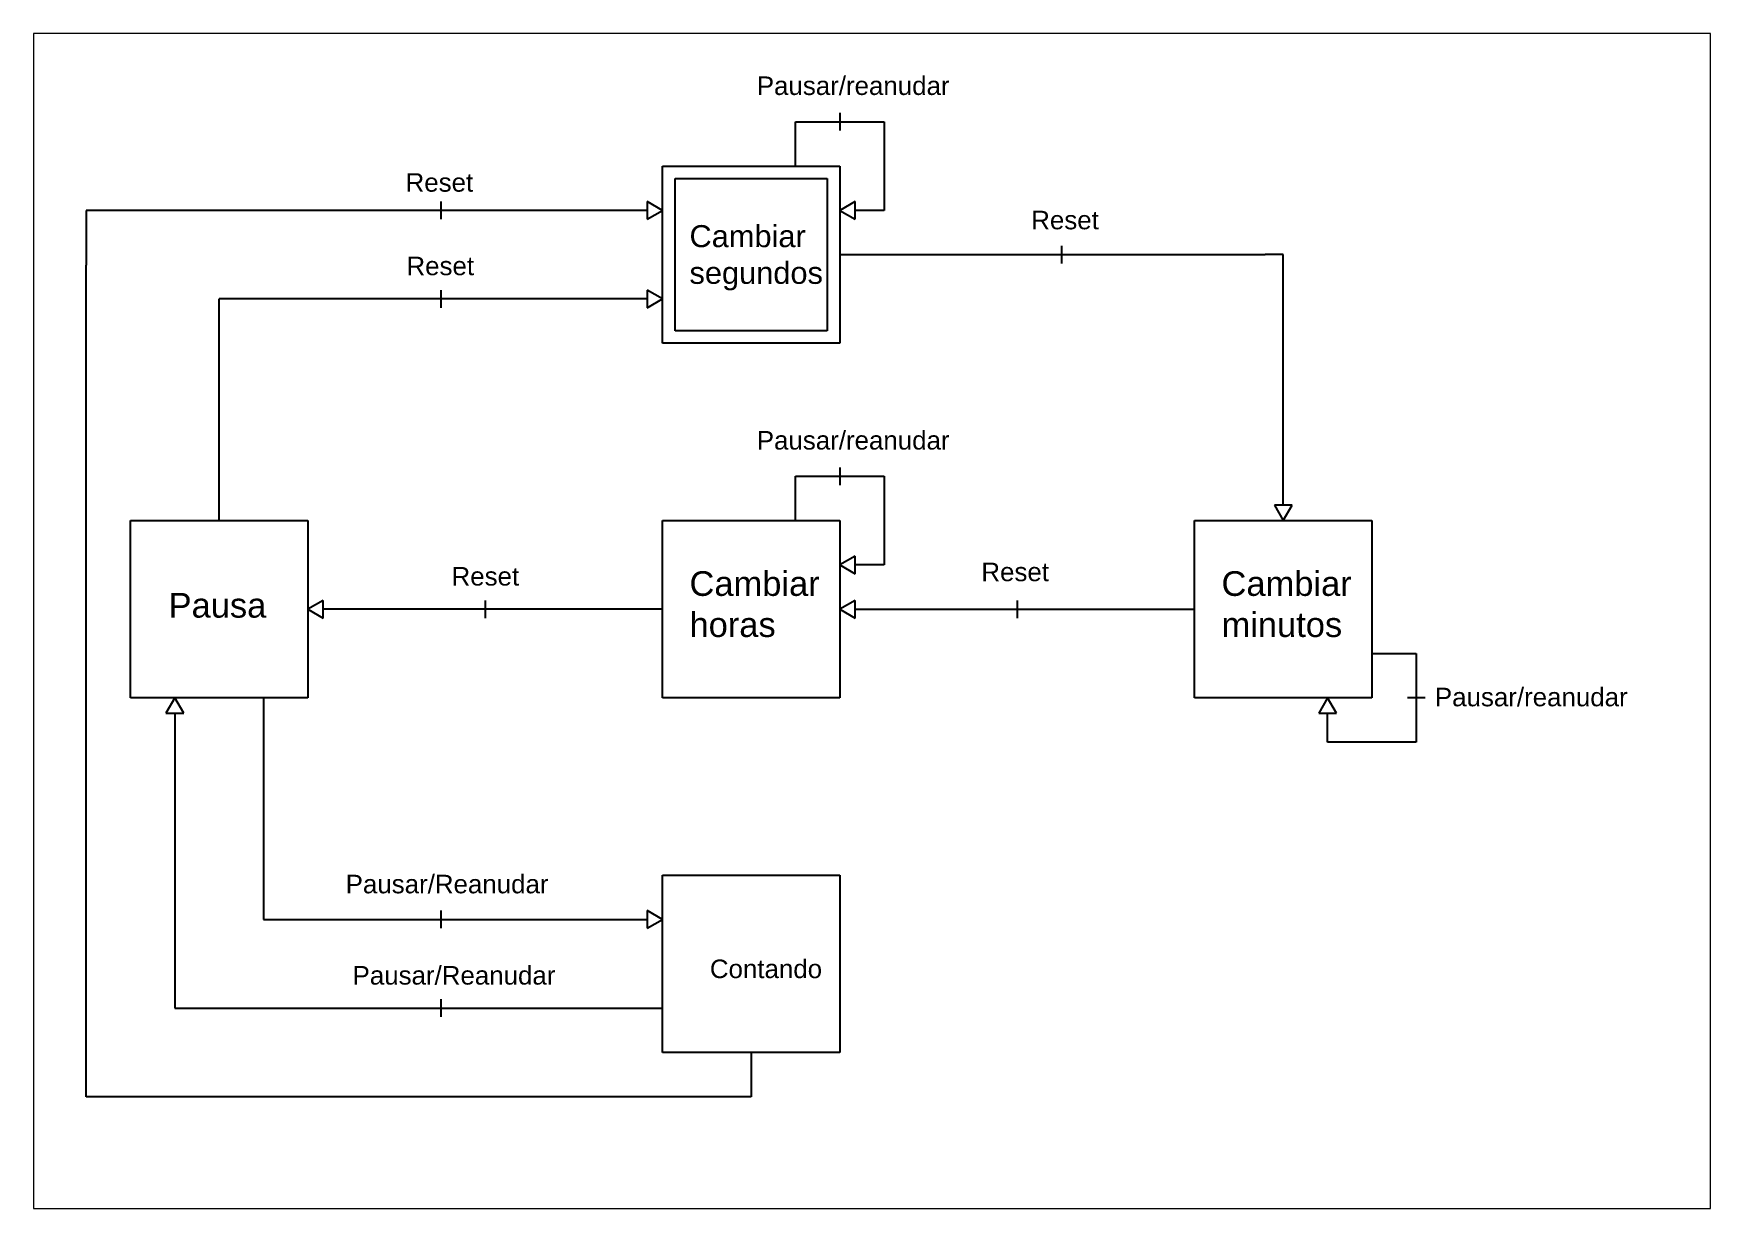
# Paper-space layout 'Temporizador' of a CAD drawing. Header units: millimetres. Extents: x 29 to 262, y 20 to 183.
# The model-space entities are those that its viewports show. They can reach past a viewport. Long polylines and large blocks are cut down to what shows.
import ezdxf

# ---------------------------------------------------------------- set-up
doc = ezdxf.new("R2010")
doc.units = ezdxf.units.MM
doc.styles.get("Standard").update_dxf_attribs({"font": 'arial.ttf'})

msp = doc.modelspace()

# ---------------------------------------------------------------- linework, layer by layer
for p, q in [((23918.8, 3090.7), (23918.8, 3340.7)), ((23918.8, 3340.7), (24168.8, 3340.7)), ((24168.8, 3390.7), (24168.8, 3290.7)), ((24168.8, 3340.7), (24418.8, 3340.7)), ((24418.8, 3340.7), (24418.8, 2840.7)), ((23168.8, 3090.7), (24168.8, 3090.7)), ((23168.8, 2090.7), (23168.8, 3090.7)), ((24168.8, 3090.7), (24168.8, 2090.7)), ((23239.5, 2161.4), (23239.5, 3020)), ((23239.5, 3020), (24098.1, 3020)), ((24098.1, 3020), (24098.1, 2161.4)), ((23082.2, 2840.7), (19918.8, 2840.7)), ((19918.8, 2840.7), (19918.8, 2531.2)), ((21918.8, 2890.7), (21918.8, 2790.7)), ((23082.2, 2890.7), (23082.2, 2790.7)), ((23168.8, 2840.7), (23082.2, 2890.7)), ((23082.2, 2790.7), (23168.8, 2840.7)), ((24255.4, 2890.7), (24168.8, 2840.7)), ((24168.8, 2840.7), (24255.4, 2790.7)), ((24255.4, 2790.7), (24255.4, 2890.7)), ((24418.8, 2840.7), (24255.4, 2840.7)), ((24168.8, 2590.7), (26567.8, 2590.7)), ((25418.8, 2640.7), (25418.8, 2540.7)), ((26668.8, 2590.7), (26567.8, 2590.7)), ((26668.8, 1177.3), (26668.8, 2590.7)), ((19918.8, -2159.3), (19918.8, 2531.2)), ((21918.8, 2390.7), (21918.8, 2290.7)), ((23082.2, 2390.7), (23082.2, 2290.7)), ((23168.8, 2340.7), (23082.2, 2390.7)), ((23082.2, 2340.7), (20668.8, 2340.7)), ((20668.8, 1090.7), (20668.8, 2340.7)), ((23082.2, 2290.7), (23168.8, 2340.7)), ((24168.8, 2090.7), (23168.8, 2090.7)), ((24098.1, 2161.4), (23239.5, 2161.4)), ((23918.8, 1090.7), (23918.8, 1340.7)), ((23918.8, 1340.7), (24168.8, 1340.7)), ((24168.8, 1390.7), (24168.8, 1290.7)), ((24168.8, 1340.7), (24418.8, 1340.7)), ((24418.8, 1340.7), (24418.8, 840.7)), ((26718.8, 1177.3), (26618.8, 1177.3)), ((26618.8, 1177.3), (26668.8, 1090.7)), ((26668.8, 1090.7), (26718.8, 1177.3)), ((20168.8, 1090.7), (21168.8, 1090.7)), ((20168.8, 90.7), (20168.8, 1090.7)), ((21168.8, 1090.7), (21168.8, 90.7)), ((23168.8, 1090.7), (24168.8, 1090.7)), ((23168.8, 90.7), (23168.8, 1090.7)), ((24168.8, 1090.7), (24168.8, 90.7)), ((26168.8, 1090.7), (27168.8, 1090.7)), ((26168.8, 90.7), (26168.8, 1090.7)), ((27168.8, 1090.7), (27168.8, 90.7)), ((24255.4, 890.7), (24168.8, 840.7)), ((24255.4, 790.7), (24255.4, 890.7)), ((24168.8, 840.7), (24255.4, 790.7)), ((24418.8, 840.7), (24255.4, 840.7)), ((21255.4, 640.7), (21168.8, 590.7)), ((21168.8, 590.7), (21255.4, 540.7)), ((21255.4, 540.7), (21255.4, 640.7)), ((23168.8, 590.7), (21255.4, 590.7)), ((22168.8, 640.7), (22168.8, 540.7)), ((24255.4, 640.7), (24168.8, 590.7)), ((24168.8, 590.7), (24255.4, 540.7)), ((24255.4, 540.7), (24255.4, 640.7)), ((24255.4, 590.7), (26168.8, 590.7)), ((25168.8, 640.7), (25168.8, 540.7)), ((27168.8, 340.7), (27418.8, 340.7)), ((27418.8, 340.7), (27418.8, 90.7)), ((21168.8, 90.7), (20168.8, 90.7)), ((20418.8, 90.7), (20368.8, 4.1)), ((20368.8, 4.1), (20468.8, 4.1)), ((20468.8, 4.1), (20418.8, 90.7)), ((20418.8, 4.1), (20418.8, -1659.3)), ((20918.8, 90.7), (20918.8, -1159.3)), ((24168.8, 90.7), (23168.8, 90.7)), ((27168.8, 90.7), (26168.8, 90.7)), ((26918.8, 90.7), (26868.8, 4.1)), ((26868.8, 4.1), (26968.8, 4.1)), ((26968.8, 4.1), (26918.8, 90.7)), ((26918.8, -159.3), (26918.8, 4.1)), ((27468.8, 90.7), (27368.8, 90.7)), ((27418.8, 90.7), (27418.8, -159.3)), ((27418.8, -159.3), (26918.8, -159.3)), ((23168.8, -909.3), (24168.8, -909.3)), ((23168.8, -1909.3), (23168.8, -909.3)), ((24168.8, -909.3), (24168.8, -1909.3)), ((21918.8, -1109.3), (21918.8, -1209.3)), ((23082.2, -1109.3), (23082.2, -1209.3)), ((23168.8, -1159.3), (23082.2, -1109.3)), ((20918.8, -1159.3), (23082.2, -1159.3)), ((23082.2, -1209.3), (23168.8, -1159.3)), ((20418.8, -1659.3), (20668.8, -1659.3)), ((20668.8, -1659.3), (23168.8, -1659.3)), ((21918.8, -1609.3), (21918.8, -1709.3)), ((24168.8, -1909.3), (23168.8, -1909.3)), ((23668.8, -1909.3), (23668.8, -2159.3)), ((23668.8, -2159.3), (19918.8, -2159.3))]:
    msp.add_line(p, q)

# ---------------------------------------------------------------- texts
at = {"attachment_point": 1}
for s, width, gutter_width, insert, char_height in [('Pausar/reanudar', 538.986, 261.2, (23700.5, 3595.9), 104.463), ('Reset', 538.986, 261.2, (21720.1, 3050.3), 104.46), ('Reset', 538.986, 261.2, (25248, 2838.2), 104.46), ('Cambiar\\Psegundos', 640.812, 310.5, (23321, 2757.2), 124.2), ('Reset', 538.986, 261.2, (21725, 2579.3), 104.46), ('Pausar/reanudar', 538.986, 261.2, (23700.5, 1595.9), 104.463), ('Reset', 538.986, 261.2, (24966.8, 853.3), 104.46), ('Reset', 538.986, 261.2, (21979.3, 828.5), 104.46), ('Cambiar\\Phoras', 717.669, 347.7, (23321, 805), 139.09), ('Cambiar\\Pminutos', 717.669, 347.7, (26321, 805), 139.09), ('Pausa', 717.669, 347.7, (20383.8, 682.3), 139.09), ('Pausar/reanudar', 538.986, 261.2, (27524.2, 147.6), 104.463), ('Pausar/Reanudar', 538.986, 261.2, (21382.3, -907.4), 104.463), ('Pausar/Reanudar', 538.986, 261.2, (21421.1, -1422.3), 104.463), ('Contando', 538.986, 261.2, (23435.8, -1385.7), 104.46)]:
    msp.add_mtext_dynamic_manual_height_columns(s, width=width, gutter_width=gutter_width, heights=[0], dxfattribs=dict(at, insert=insert, char_height=char_height))

psp = doc.layouts.new('Temporizador')

# ---------------------------------------------------------------- viewports
at = {"layer": '0'}
psp.add_viewport(center=(145.29, 101.83), size=(232.46, 162.9325), view_center_point=(24350.17, 524.09), view_height=6627.6672, dxfattribs=at)

doc.saveas('drawing.dxf')
